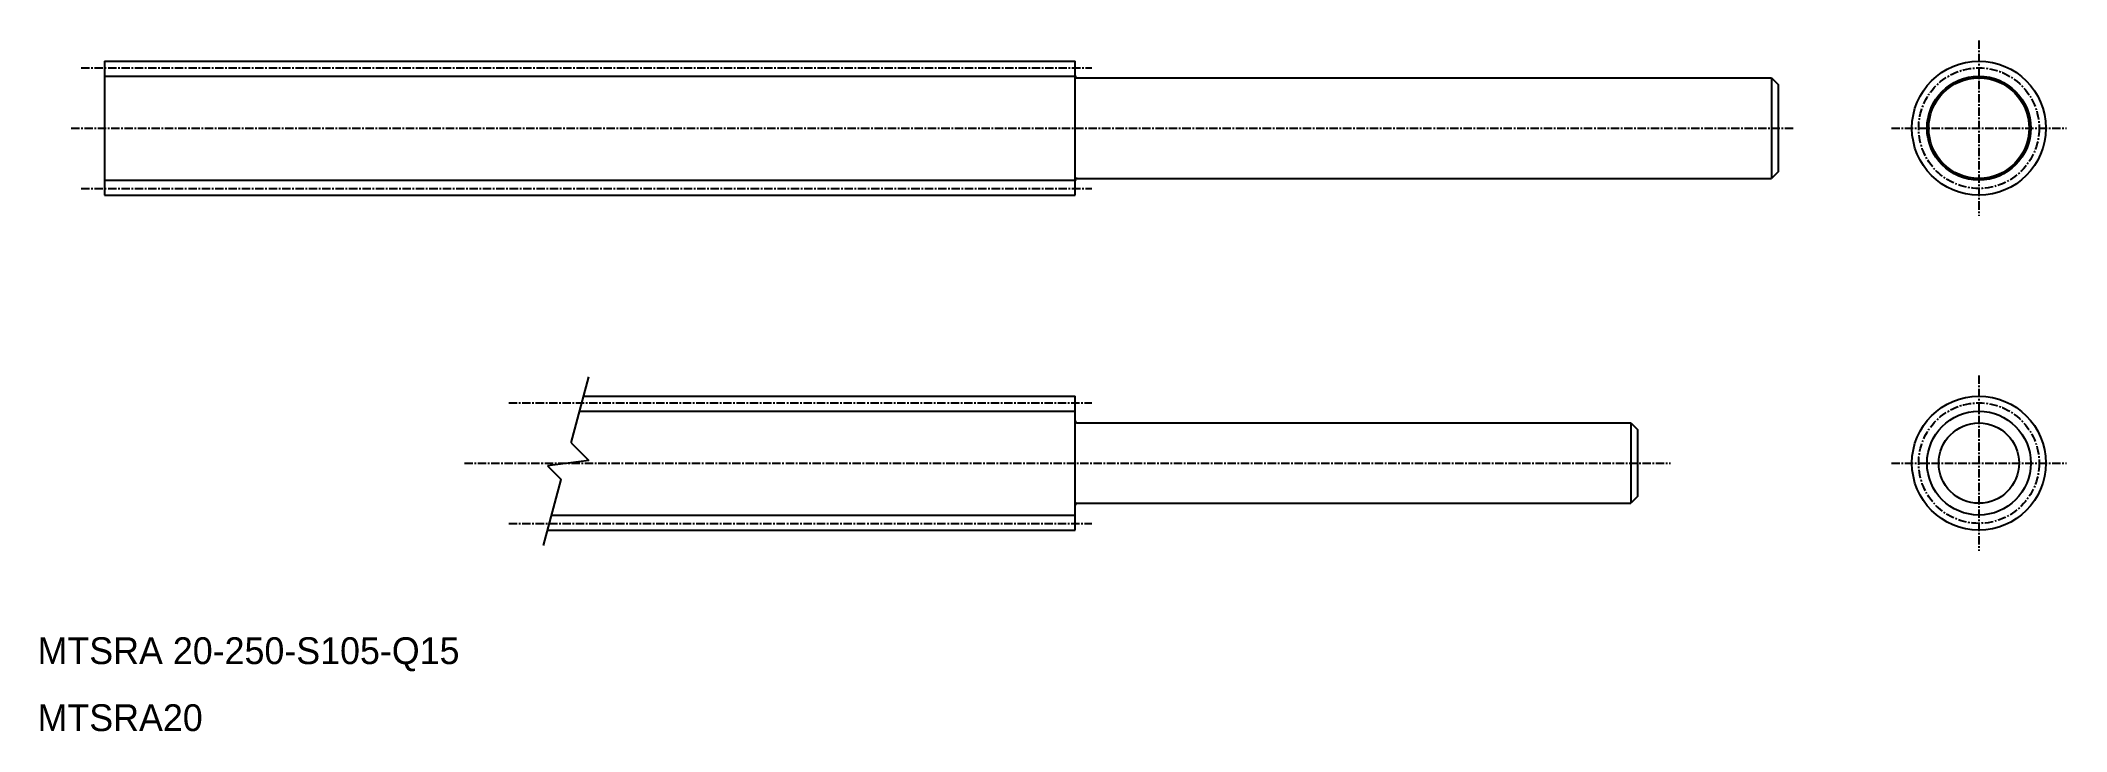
# Model space of a CAD drawing. Extents: x 10 to 313, y 10 to 113.
import ezdxf

# ---------------------------------------------------------------- set-up
doc = ezdxf.new("R2010")
doc.units = 0
doc.linetypes.add('CENTER', pattern=[2, 1.25, -0.25, 0.25, -0.25])
doc.layers.get('0').update_dxf_attribs({"linetype": 'CONTINUOUS'})
doc.layers.add('CENTER', color=1, linetype='CENTER')

msp = doc.modelspace()

# ---------------------------------------------------------------- linework, layer by layer
at = {"color": 7, "linetype": 'CONTINUOUS'}
for p, q in [((20, 110), (165, 110)), ((20, 110), (20, 90)), ((165, 90), (165, 110)), ((165.3, 107.5), (269, 107.5)), ((269, 107.5), (269, 92.5)), ((269, 107.5), (270, 106.5)), ((270, 106.5), (270, 93.5)), ((165.3, 92.5), (269, 92.5)), ((270, 93.5), (269, 92.5)), ((20, 90), (165, 90)), ((91.57, 60), (165, 60)), ((165, 40), (165, 60)), ((165.3, 56), (248, 56)), ((248, 56), (248, 44)), ((248, 56), (249, 55)), ((249, 55), (249, 45)), ((165.3, 44), (248, 44)), ((249, 45), (248, 44)), ((86.21, 40), (165, 40))]:
    msp.add_line(p, q, dxfattribs=at)
at = {"color": 3, "linetype": 'CONTINUOUS'}
for p, q in [((20, 107.75), (165, 107.75)), ((20, 92.25), (165, 92.25)), ((89.7, 53.03), (92.34, 62.88)), ((90.96, 57.75), (165, 57.75)), ((89.7, 53.03), (92.33, 50.4)), ((92.33, 50.4), (86.19, 49.6)), ((86.19, 49.6), (88.23, 47.56)), ((85.59, 37.71), (88.23, 47.56)), ((86.81, 42.25), (165, 42.25))]:
    msp.add_line(p, q, dxfattribs=at)
at = {"color": 7, "linetype": 'CONTINUOUS'}
for centre, radius in [((300, 100), 10), ((300, 100), 7.5), ((300, 50), 10), ((300, 50), 6)]:
    msp.add_circle(centre, radius, dxfattribs=at)
at = {"color": 3, "linetype": 'CONTINUOUS'}
for centre in [(300, 100), (300, 50)]:
    msp.add_circle(centre, 7.75, dxfattribs=at)
at = {"color": 7, "linetype": 'CONTINUOUS'}
for centre, start, end in [((165.3, 107.8), 180, 270), ((165.3, 92.2), 90, 180), ((165.3, 56.3), 180, 270), ((165.3, 43.7), 90, 180)]:
    msp.add_arc(centre, 0.3, start, end, dxfattribs=at)
at = {"layer": 'CENTER', "color": 1, "linetype": 'CENTER'}
for p, q in [((300, 113.08), (300, 86.92)), ((16.52, 109), (167.5, 109)), ((15, 100), (272.5, 100)), ((286.92, 100), (313.08, 100)), ((16.52, 91), (167.5, 91)), ((300, 63.08), (300, 36.92)), ((80.4, 59), (167.5, 59)), ((73.75, 50), (253.92, 50)), ((286.92, 50), (313.08, 50)), ((80.4, 41), (167.5, 41))]:
    msp.add_line(p, q, dxfattribs=at)
for centre in [(300, 100), (300, 50)]:
    msp.add_circle(centre, 9, dxfattribs=at)

# ---------------------------------------------------------------- texts
at = {"color": 7, "linetype": 'CONTINUOUS'}
for s, p in [('MTSRA 20-250-S105-Q15', (10, 20)), ('MTSRA20', (10, 10))]:
    msp.add_text(s, height=4, dxfattribs=at).set_placement(p)

doc.saveas('drawing.dxf')
